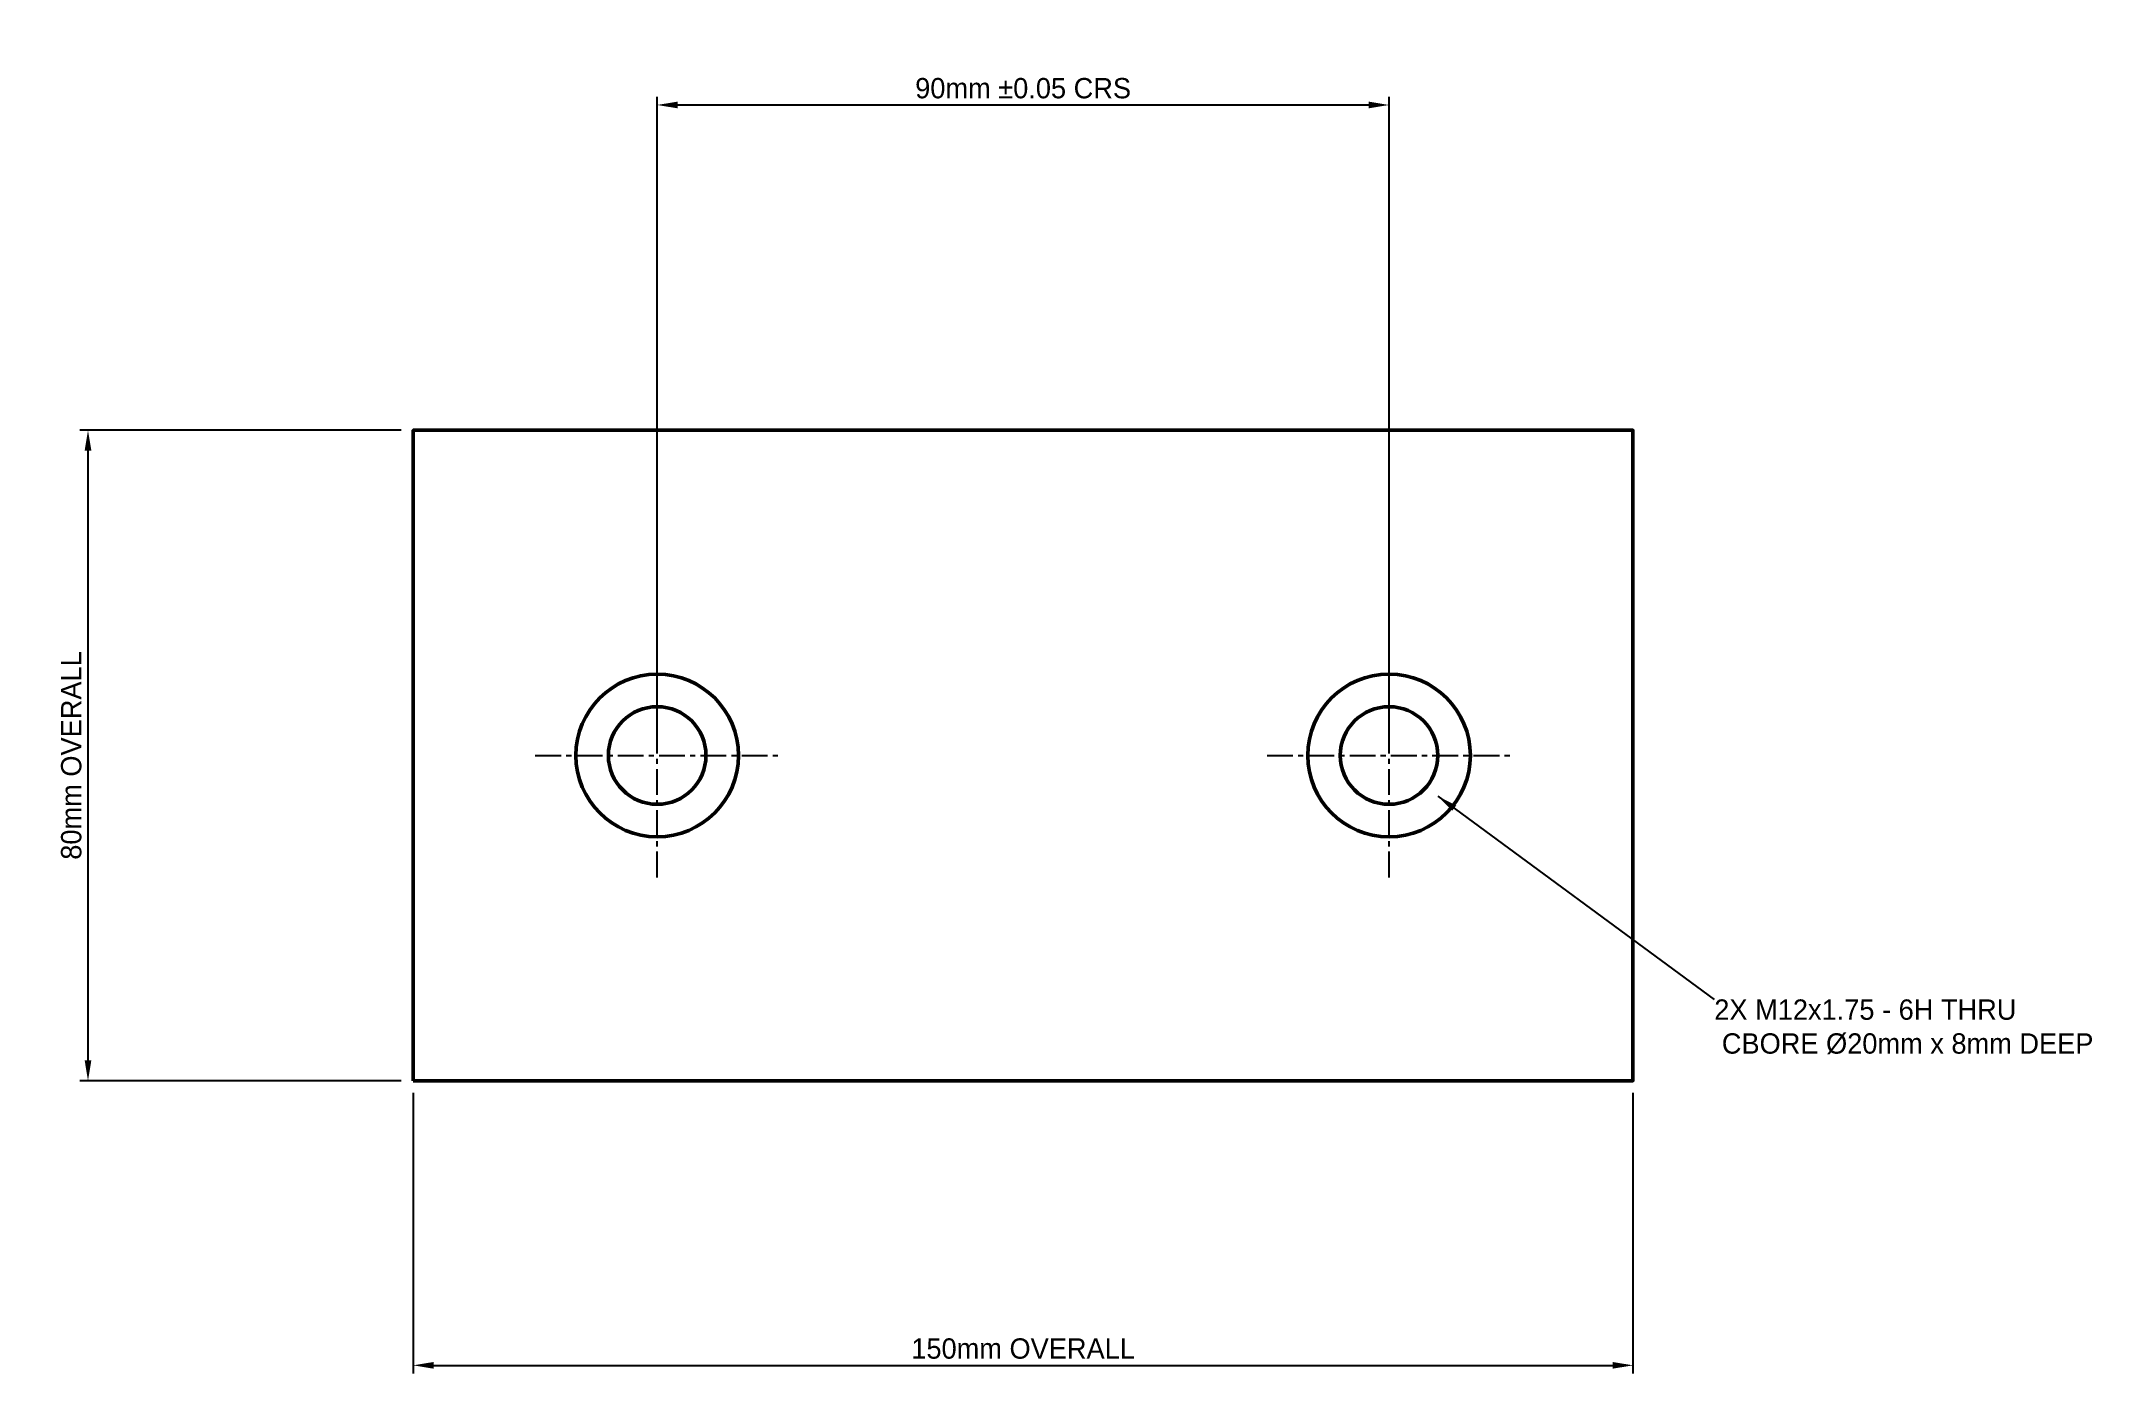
# Model space of a CAD drawing. Header units: metres. Extents: x -46 to 206, y -37 to 128.
import ezdxf

# ---------------------------------------------------------------- set-up
doc = ezdxf.new("R2010")
doc.units = ezdxf.units.M
doc.linetypes.add('CENTER', pattern=[5.08, 3.175, -0.635, 0.635, -0.635])
for name, color, linetype, lineweight in [('CENTERLINES', 7, 'CENTER', 25), ('DIMENSIONS', 7, 'Continuous', 25), ('GEOMETRY', 7, 'Continuous', 50)]:
    doc.layers.add(name, color=color, linetype=linetype, lineweight=lineweight)
doc.dimstyles.new('ENGINEERING_STYLE', dxfattribs={"dimtxt": 2.5, "dimasz": 2.5, "dimexe": 1, "dimexo": 1.5, "dimgap": 0.8, "dimtad": 1, "dimcen": 2.5, "dimazin": 3, "dimtfac": 1, "dimtmove": 0, "dimatfit": 3, "dimtfill": 1})

msp = doc.modelspace()

# ---------------------------------------------------------------- linework, layer by layer
at = {"layer": 'CENTERLINES'}
for p, q in [((30, 25), (30, 55)), ((120, 25), (120, 55)), ((15, 40), (45, 40)), ((105, 40), (135, 40))]:
    msp.add_line(p, q, dxfattribs=at)
at = {"layer": 'GEOMETRY'}
msp.add_lwpolyline([(0, 0), (150, 0), (150, 80), (0, 80)], close=True, dxfattribs=at)
for centre, radius in [((30, 40), 10), ((120, 40), 10), ((30, 40), 6), ((120, 40), 6)]:
    msp.add_circle(centre, radius, dxfattribs=at)

# ---------------------------------------------------------------- texts
at = {"layer": 'DIMENSIONS', "insert": (160, 10), "char_height": 2.5, "attachment_point": 1}
msp.add_mtext('2X M12x1.75 - 6H THRU\\P CBORE %%C20mm x 8mm DEEP', dxfattribs=at)

# ---------------------------------------------------------------- leaders
at = {"layer": 'DIMENSIONS'}
msp.add_leader([(126, 35), (160, 10)], dimstyle='ENGINEERING_STYLE', dxfattribs=at)

# ---------------------------------------------------------------- next in the draw order: dimensions: what is measured, and where the dimension line sits
for base, p1, p2, text in [((30, 120), (30, 40), (120, 40), '90mm %%P0.05 CRS'), ((0, -35), (0, 0), (150, 0), '150mm OVERALL')]:
    msp.add_linear_dim(base=base, p1=p1, p2=p2, text=text, dimstyle='ENGINEERING_STYLE', dxfattribs=at).render()

# ---------------------------------------------------------------- next in the draw order: dimensions: what is measured, and where the dimension line sits
msp.add_linear_dim(base=(-40, 0), p1=(0, 0), p2=(0, 80), angle=90, text='80mm OVERALL', dimstyle='ENGINEERING_STYLE', dxfattribs=at).render()

doc.saveas('drawing.dxf')
